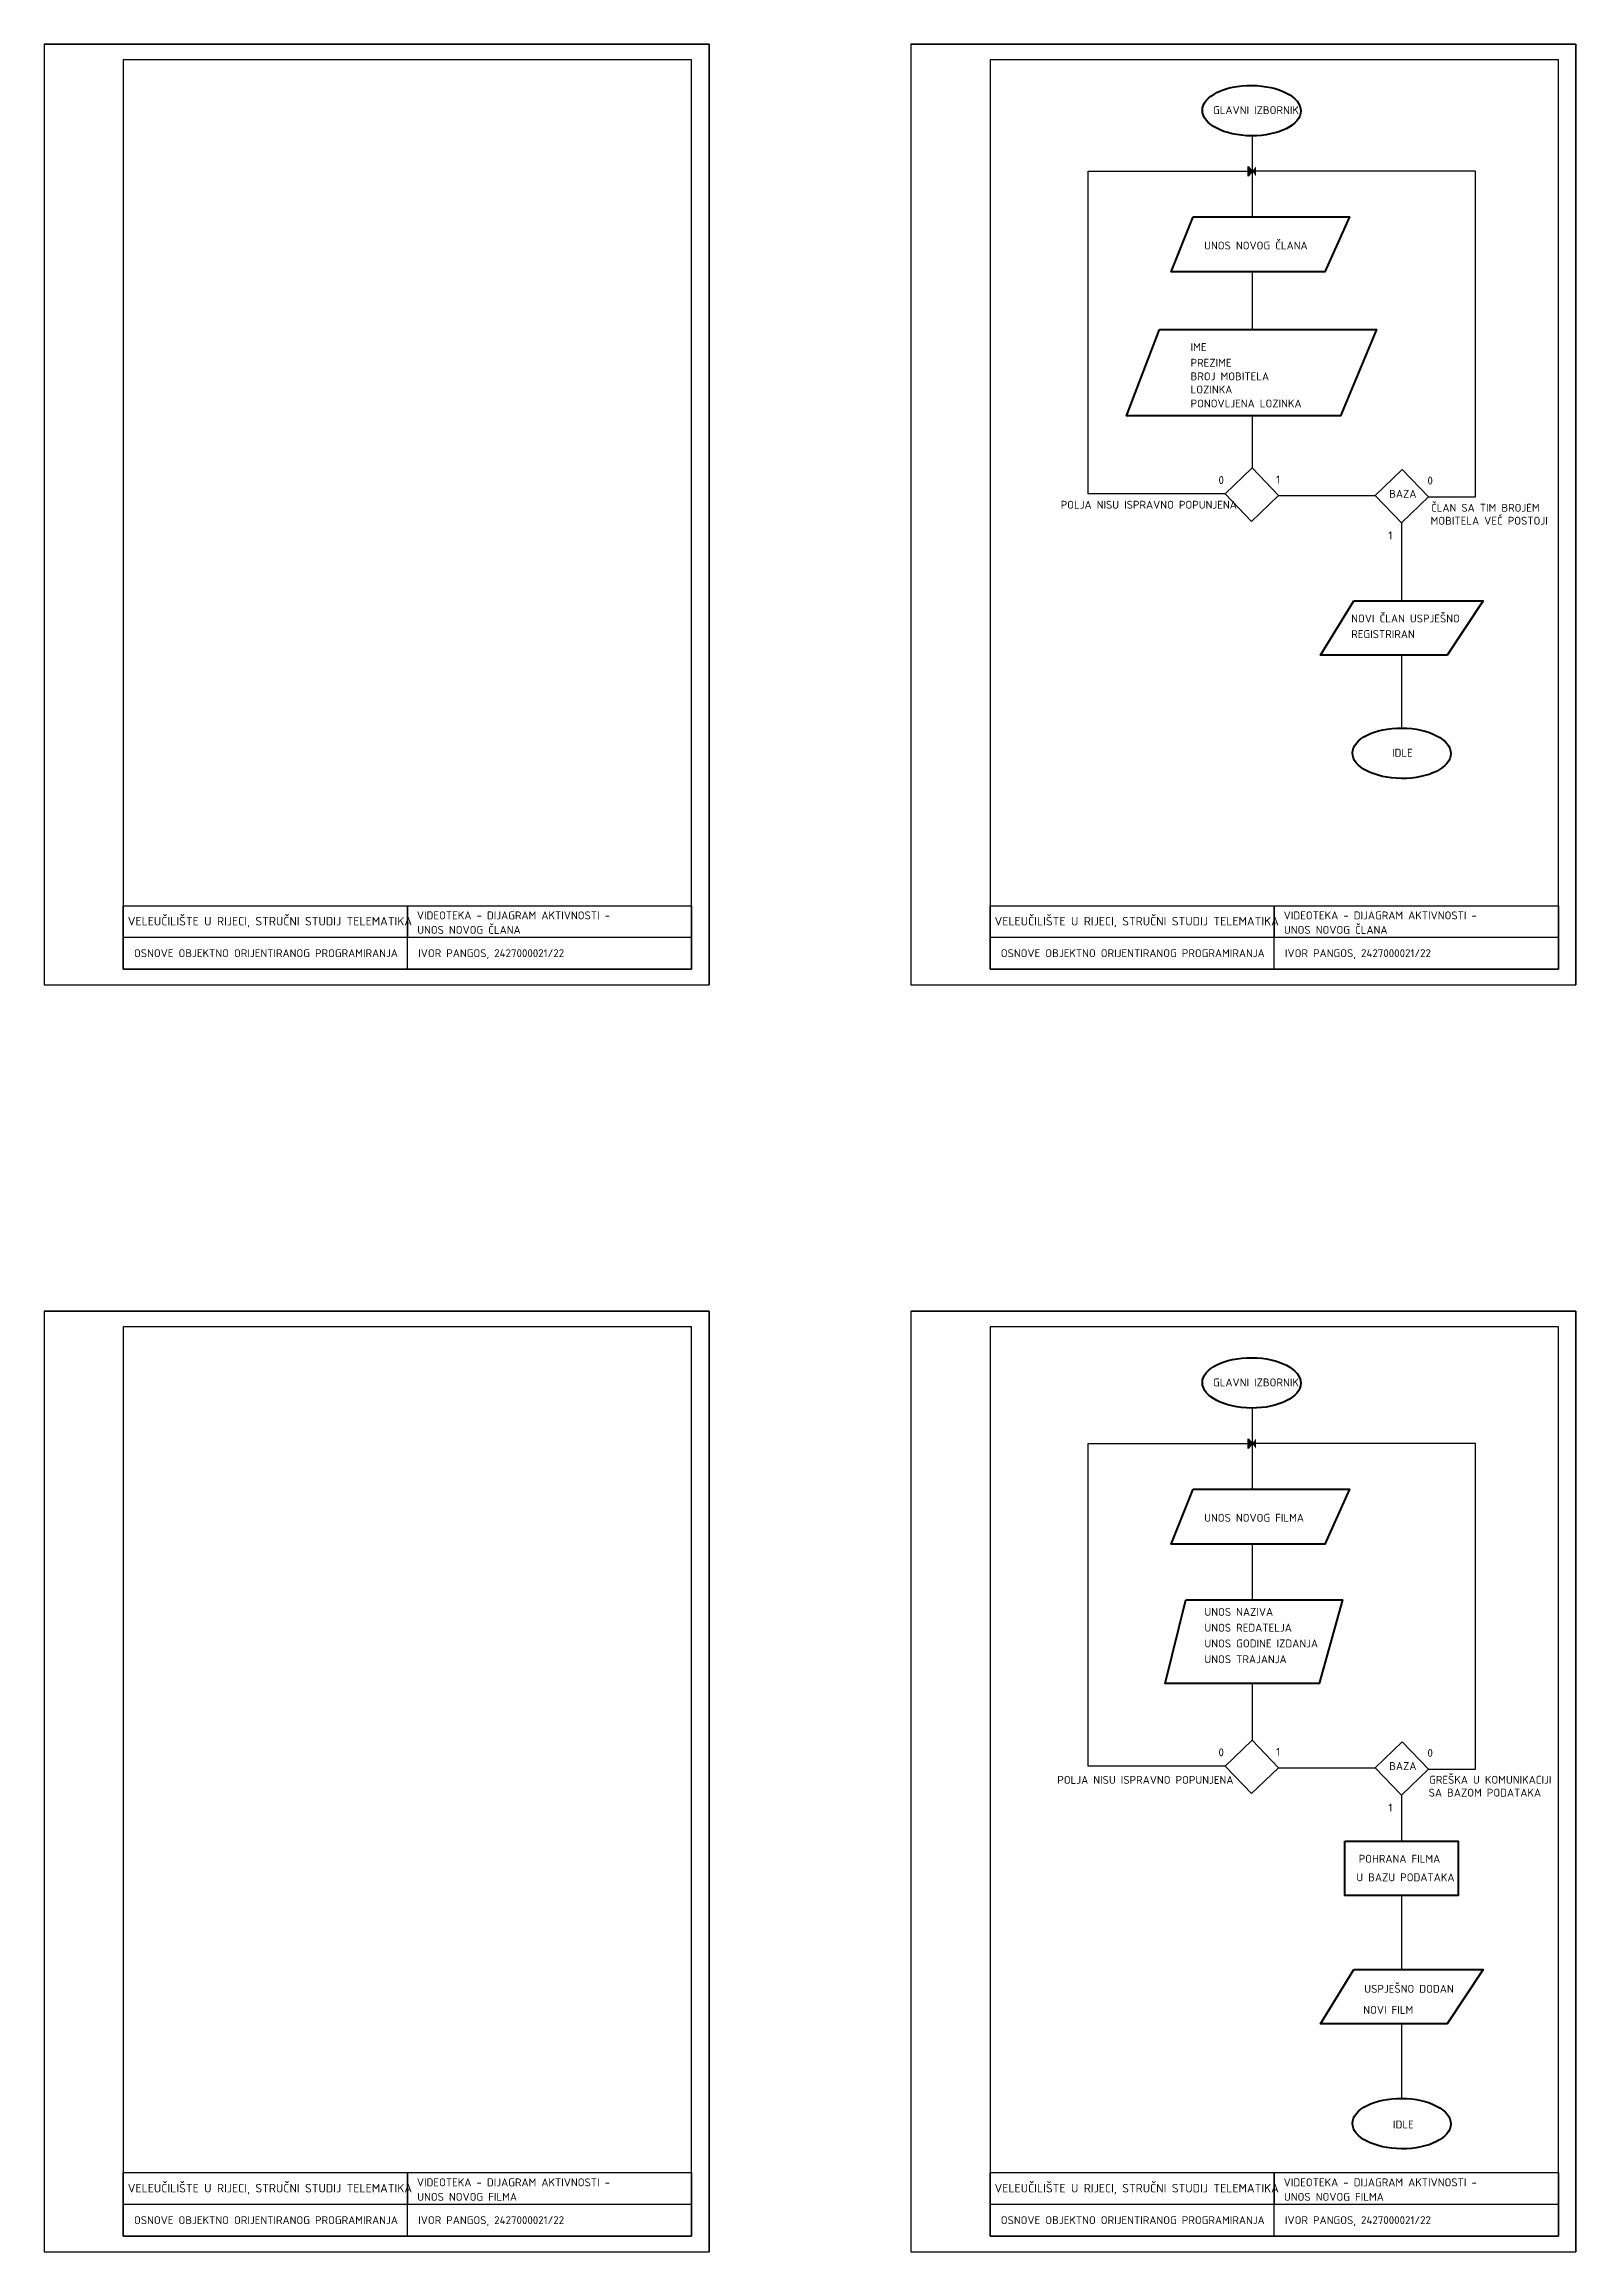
# Model space of a CAD drawing. Header units: millimetres. Extents: x -4325 to 12100, y -4000 to 50970.
# Drawn here: x -2737 to 2100, y 16000 to 22970 of the extents above; entities that cross this region are included whole.
import ezdxf

# ---------------------------------------------------------------- set-up
doc = ezdxf.new("R2010")
doc.units = ezdxf.units.MM
doc.header["$LTSCALE"] = 30
doc.layers.add('__DIJAGRAM_USE_CASE', color=20, linetype='Continuous', lineweight=40)
doc.layers.add('__VEZE', color=250, linetype='Continuous', lineweight=30)
for name, color, linetype in [('OKVIR', 7, 'Continuous'), ('OKVIR_unut-iRC', 7, 'Continuous'), ('OKVIR_unutarnji', 8, 'Continuous'), ('Pecat', 8, 'Continuous')]:
    doc.layers.add(name, color=color, linetype=linetype)
doc.styles.add('PECAT2', font='isocpeur.ttf')

# ---------------------------------------------------------------- blocks, each defined once
blk = doc.blocks.new('okvir 42x29.7')
for p, q in [((0, 2970), (2100, 2970)), ((2100, 2970), (2100, 0))]:
    blk.add_line(p, q)
at = {"color": 253}
for p, q in [((1147.5, 50), (1147.5, 250)), ((1147.5, 250), (1147.5, 150)), ((2045, 150), (250, 150))]:
    blk.add_line(p, q, dxfattribs=at)
at = {"color": 0}
blk.add_lwpolyline([(0, 0), (2100, 0), (2100, 2970), (0, 2970)], close=True, dxfattribs=at)
blk.add_lwpolyline([(250, 50), (250, 250), (2045, 250), (2045, 50), (250, 50)])
at = {"layer": 'OKVIR_unut-iRC', "color": 0}
blk.add_line((250, 50), (250, 110), dxfattribs=at)
at = {"layer": 'OKVIR_unutarnji'}
blk.add_lwpolyline([(250, 50), (2045, 50), (2045, 2920), (250, 2920)], close=True, dxfattribs=at)

msp = doc.modelspace()

# ---------------------------------------------------------------- hatches: boundary and pattern name
at = {"layer": '__VEZE'}
h = msp.add_hatch(color=256, dxfattribs=at)
h.dxf.hatch_style = 1
h.paths.add_polyline_path([(1077.3, 22568.9), (1064.8, 22583.4), (1064.8, 22568.9)])
h = msp.add_hatch(color=256, dxfattribs=at)
h.dxf.hatch_style = 1
h.paths.add_polyline_path([(1077.3, 22568.9), (1089.7, 22583.4), (1089.7, 22568.9)])
h = msp.add_hatch(color=256, dxfattribs=at)
h.dxf.hatch_style = 1
h.paths.add_polyline_path([(1064.8, 22553.1), (1077.3, 22568.9), (1064.8, 22568.9)])
h = msp.add_hatch(color=256, dxfattribs=at)
h.dxf.hatch_style = 1
h.paths.add_polyline_path([(1089.7, 22553.1), (1077.3, 22568.9), (1089.7, 22568.9)])
h = msp.add_hatch(color=256, dxfattribs=at)
h.dxf.hatch_style = 1
h.paths.add_polyline_path([(1077.3, 18552.1), (1064.8, 18566.7), (1064.8, 18552.1)])
h = msp.add_hatch(color=256, dxfattribs=at)
h.dxf.hatch_style = 1
h.paths.add_polyline_path([(1077.3, 18552.1), (1064.8, 18566.7), (1064.8, 18552.1)])
h = msp.add_hatch(color=256, dxfattribs=at)
h.dxf.hatch_style = 1
h.paths.add_polyline_path([(1064.8, 18536.3), (1077.3, 18552.1), (1064.8, 18552.1)])
h = msp.add_hatch(color=256, dxfattribs=at)
h.dxf.hatch_style = 1
h.paths.add_polyline_path([(1064.8, 18536.3), (1077.3, 18552.1), (1064.8, 18552.1)])
h = msp.add_hatch(color=256, dxfattribs=at)
h.dxf.hatch_style = 1
h.paths.add_polyline_path([(1077.3, 18552.1), (1089.7, 18566.7), (1089.7, 18552.1)])
h = msp.add_hatch(color=256, dxfattribs=at)
h.dxf.hatch_style = 1
h.paths.add_polyline_path([(1089.7, 18536.3), (1077.3, 18552.1), (1089.7, 18552.1)])

# ---------------------------------------------------------------- linework, layer by layer
at = {"layer": '__DIJAGRAM_USE_CASE'}
for points in [[(891, 22425.1), (1385.6, 22425.1), (1307.5, 22250.7), (821.5, 22250.7), (891, 22425.1)], [(785.5, 22069.3), (1470.2, 22069.3), (1356.6, 21797), (680.5, 21797), (785.5, 22069.3)], [(1398.8, 21212.5), (1807.5, 21212.5), (1693.9, 21040.9), (1293.8, 21040.9), (1398.8, 21212.5)], [(891, 18408.4), (1385.6, 18408.4), (1307.5, 18234), (821.5, 18234), (891, 18408.4)], [(868.5, 18058.6), (1363.1, 18058.6), (1288.8, 17794.7), (802.8, 17794.7), (868.5, 18058.6)], [(1370, 17296.8), (1728.5, 17296.8), (1728.5, 17125.1), (1370, 17125.1), (1370, 17296.8)], [(1398.8, 16891.5), (1807.5, 16891.5), (1693.9, 16719.8), (1293.8, 16719.8), (1398.8, 16891.5)]]:
    msp.add_lwpolyline(points, dxfattribs=at)
for centre in [(1075.9, 22760.1), (1549.9, 20731.2), (1075.9, 18743.4), (1549.9, 16404.9)]:
    msp.add_ellipse(centre, major_axis=(-155.4, 1.1), ratio=0.511895, dxfattribs=at)
at = {"layer": '__VEZE'}
for p, q in [((1077.3, 22681.5), (1077.3, 22425.1)), ((1077.3, 22250.7), (1077.3, 22069.3)), ((1077.3, 21797), (1077.3, 21631.9)), ((1160.4, 21545.3), (1466.1, 21545.3)), ((1549.2, 21458.8), (1549.2, 21212.5)), ((1549.2, 21040.9), (1549.2, 20807.2)), ((1077.3, 18664.7), (1077.3, 18408.4)), ((1078.1, 18234), (1078.1, 18058.6)), ((1077.5, 17794.7), (1077.3, 17615.1)), ((1078.1, 17794.7), (1078.1, 17715.4)), ((1160.4, 17528.6), (1466.1, 17528.6)), ((1160.4, 17528.6), (1466.1, 17528.6)), ((1549.2, 17442), (1549.2, 17296.8)), ((1549.2, 17125.1), (1549.2, 16891.5)), ((1549.2, 16719.8), (1549.2, 16484.4))]:
    msp.add_line(p, q, dxfattribs=at)
for points in [[(992, 21549.9), (560.1, 21549.9), (560.1, 22568.9), (1077.3, 22568.9), (1064.8, 22553.1), (1064.8, 22583.4), (1077.3, 22568.9)], [(1634.5, 21540.8), (1783, 21540.8), (1783, 22568.9), (1077.3, 22568.9)], [(992, 17533.1), (560.1, 17533.1), (560.1, 18552.1), (1077.3, 18552.1), (1064.8, 18536.3), (1064.8, 18566.7), (1077.3, 18552.1)], [(1634.5, 17524), (1783, 17524), (1783, 18552.1), (1077.3, 18552.1)]]:
    msp.add_lwpolyline(points, dxfattribs=at)
for points in [[(1077.3, 21631.9), (1160.4, 21545.3), (1075.1, 21463.4), (992, 21549.9)], [(1551.4, 21627.3), (1634.5, 21540.8), (1549.2, 21458.8), (1466.1, 21545.3)], [(1077.3, 17615.1), (1160.4, 17528.6), (1075.1, 17446.6), (992, 17533.1)], [(1551.4, 17610.5), (1634.5, 17524), (1549.2, 17442), (1466.1, 17528.6)]]:
    msp.add_lwpolyline(points, close=True, dxfattribs=at)

# ---------------------------------------------------------------- block references
at = {"layer": 'OKVIR'}
for p in [(-2737.5, 20000), (0, 20000), (-2737.5, 16000), (0, 16000)]:
    msp.add_blockref('okvir 42x29.7', p, dxfattribs=at)

# ---------------------------------------------------------------- texts
at = {"layer": 'Pecat', "color": 7, "style": 'PECAT2'}
for s, height, p in [('GLAVNI IZBORNIK', 25, (954, 22749.2)), ('UNOS NOVOG ČLANA', 25, (926.1, 22321.7)), ('IME', 25, (883.2, 22001)), ('PREZIME', 25, (883.2, 21951.6)), ('BROJ MOBITELA', 25, (883.2, 21908.7)), ('LOZINKA', 25, (883.2, 21867.1)), ('PONOVLJENA LOZINKA', 25, (883.2, 21823)), ('1', 25, (1153.5, 21582.7)), ('0', 25, (971.4, 21581.3)), ('BAZA', 25, (1510.5, 21537.9)), ('0', 25, (1631.4, 21579.6)), ('POLJA NISU ISPRAVNO POPUNJENA', 25, (472.9, 21503.4)), ('MOBITELA VEĆ POSTOJI', 25, (1641.3, 21452.9)), ('ČLAN SA TIM BROJEM ', 25, (1642.6, 21493.7)), ('1', 25, (1508.1, 21406.7)), ('NOVI ČLAN USPJEŠNO ', 25, (1390.5, 21144.3)), ('REGISTRIRAN', 25, (1390.5, 21094.9)), ('IDLE', 25, (1519.3, 20720.3)), ('VELEUČILIŠTE U RIJECI, STRUČNI STUDIJ TELEMATIKA', 27, (-2473.3, 20187.5)), ('VIDEOTEKA - DIJAGRAM AKTIVNOSTI -', 25, (-1560.3, 20206.9)), ('VELEUČILIŠTE U RIJECI, STRUČNI STUDIJ TELEMATIKA', 27, (264.2, 20187.5)), ('VIDEOTEKA - DIJAGRAM AKTIVNOSTI -', 25, (1177.2, 20206.9)), ('UNOS NOVOG ČLANA', 25, (-1559.3, 20161.1)), ('UNOS NOVOG ČLANA', 25, (1178.2, 20161.1)), ('OSNOVE OBJEKTNO ORIJENTIRANOG PROGRAMIRANJA', 25, (-2453.7, 20087.5)), ('IVOR PANGOS, 2427000021/22', 25, (-1556.2, 20087.5)), ('OSNOVE OBJEKTNO ORIJENTIRANOG PROGRAMIRANJA', 25, (283.8, 20087.5)), ('IVOR PANGOS, 2427000021/22', 25, (1181.3, 20087.5)), ('GLAVNI IZBORNIK', 25, (954, 18732.4)), ('UNOS NOVOG FILMA', 25, (926.1, 18305)), ('UNOS NAZIVA', 25, (926.9, 18007.8)), ('UNOS REDATELJA', 25, (926.9, 17958)), ('UNOS GODINE IZDANJA', 25, (926.9, 17908.3)), ('UNOS TRAJANJA', 25, (926.9, 17858.5)), ('0', 25, (971.4, 17564.5)), ('1', 25, (1153.5, 17565.9)), ('0', 25, (1631.4, 17562.8)), ('POLJA NISU ISPRAVNO POPUNJENA', 25, (462.3, 17477.5)), ('BAZA', 25, (1510.5, 17521.2)), ('GREŠKA U KOMUNIKACIJI', 25, (1636.5, 17477.9)), ('SA BAZOM PODATAKA', 25, (1635.2, 17437.2)), ('1', 25, (1508.1, 17389.9)), ('POHRANA FILMA', 25, (1414.1, 17228.5)), ('U BAZU PODATAKA', 25, (1406.7, 17169.9)), ('USPJEŠNO DODAN', 25, (1431.9, 16817.9)), ('NOVI FILM', 25, (1428.6, 16751.3)), ('IDLE', 25, (1522.4, 16389.5)), ('VELEUČILIŠTE U RIJECI, STRUČNI STUDIJ TELEMATIKA', 27, (-2473.3, 16187.5)), ('VIDEOTEKA - DIJAGRAM AKTIVNOSTI -', 25, (-1560.3, 16206.9)), ('UNOS NOVOG FILMA', 25, (-1559.3, 16161.1)), ('VELEUČILIŠTE U RIJECI, STRUČNI STUDIJ TELEMATIKA', 27, (264.2, 16187.5)), ('VIDEOTEKA - DIJAGRAM AKTIVNOSTI -', 25, (1177.2, 16206.9)), ('UNOS NOVOG FILMA', 25, (1178.2, 16161.1)), ('OSNOVE OBJEKTNO ORIJENTIRANOG PROGRAMIRANJA', 25, (-2453.7, 16087.5)), ('IVOR PANGOS, 2427000021/22', 25, (-1556.2, 16087.5)), ('OSNOVE OBJEKTNO ORIJENTIRANOG PROGRAMIRANJA', 25, (283.8, 16087.5)), ('IVOR PANGOS, 2427000021/22', 25, (1181.3, 16087.5))]:
    msp.add_text(s, height=height, dxfattribs=at).set_placement(p)

doc.saveas('drawing.dxf')
